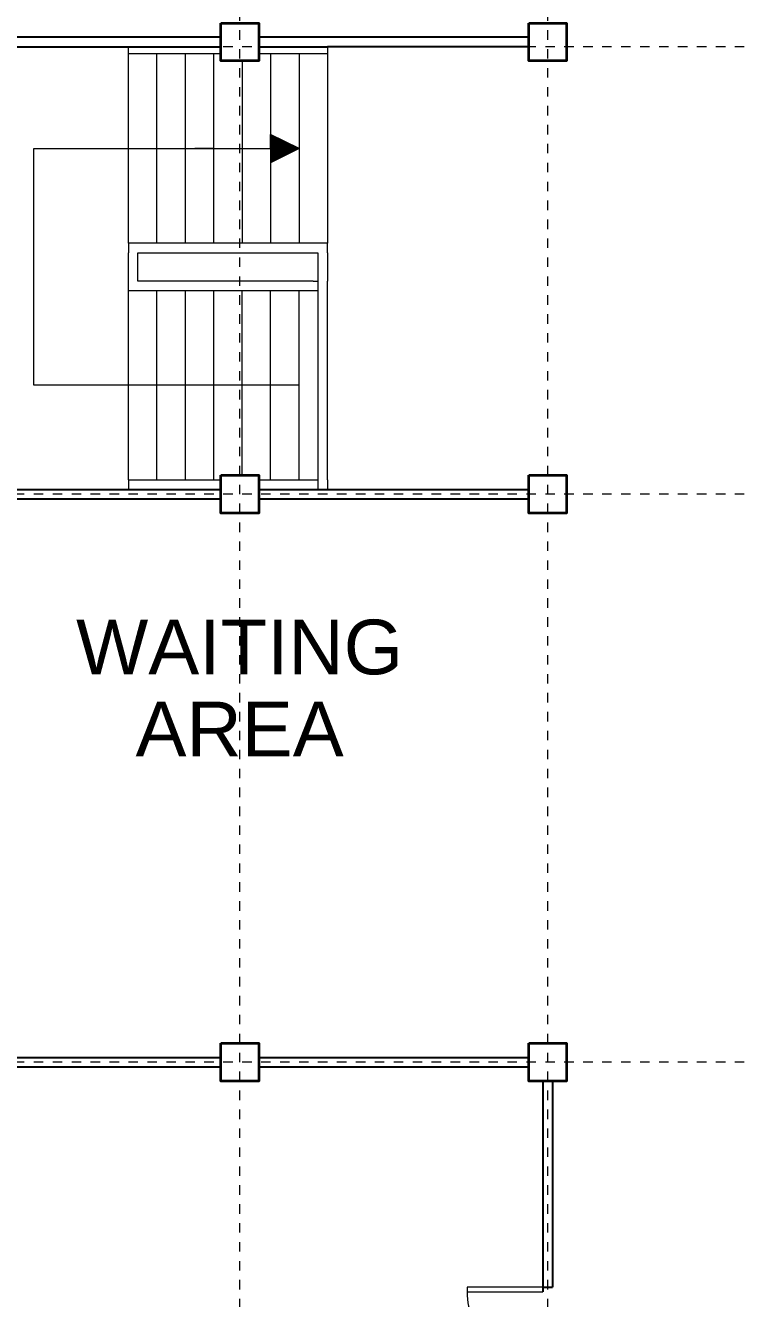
# Model space of a CAD drawing. Header units: millimetres. Extents: x 63005 to 126950, y 36019 to 74749.
# Drawn here: x 63068.06 to 63075.6, y 36134.87 to 36148.31 of the extents above; entities that cross this region are included whole.
import ezdxf

# ---------------------------------------------------------------- set-up
doc = ezdxf.new("R2010")
doc.units = ezdxf.units.MM
doc.header["$LTSCALE"] = 0.04
doc.linetypes.add('PHANTOM', pattern=[2.5, 1.25, -0.25, 0.25, -0.25, 0.25, -0.25])
doc.styles.add('SWISSLT175', font='swissl.ttf', dxfattribs={"height": 0.175})

msp = doc.modelspace()

# ---------------------------------------------------------------- linework, layer by layer
at = {"color": 0, "linetype": 'PHANTOM', "lineweight": 5, "transparency": 33554495}
for p, q in [((63070.327, 36125.164), (63070.327, 36174.339)), ((63073.577, 36125.164), (63073.577, 36174.339)), ((63114.252, 36148.092), (63046.877, 36148.089)), ((63114.252, 36143.367), (63046.877, 36143.364)), ((63114.252, 36137.366), (63046.877, 36137.363))]:
    msp.add_line(p, q, dxfattribs=at)
at = {"color": 4, "linetype": 'ByBlock', "lineweight": 25}
for p, q in [((63070.127, 36148.189), (63067.277, 36148.189)), ((63073.377, 36148.189), (63070.527, 36148.189)), ((63067.277, 36148.089), (63070.127, 36148.089)), ((63070.527, 36148.089), (63071.252, 36148.089)), ((63073.377, 36148.089), (63071.252, 36148.089)), ((63067.277, 36143.414), (63070.127, 36143.414)), ((63070.527, 36143.414), (63073.377, 36143.414)), ((63067.277, 36143.314), (63070.127, 36143.314)), ((63070.527, 36143.314), (63073.377, 36143.314)), ((63067.277, 36137.414), (63070.127, 36137.414)), ((63070.527, 36137.414), (63073.377, 36137.414)), ((63067.277, 36137.314), (63070.127, 36137.314)), ((63070.527, 36137.314), (63073.377, 36137.314)), ((63073.527, 36137.164), (63073.527, 36134.939)), ((63073.627, 36137.164), (63073.627, 36134.989)), ((63073.527, 36134.989), (63073.627, 36134.989))]:
    msp.add_line(p, q, dxfattribs=at)
at = {"color": 0, "linetype": 'ByBlock', "lineweight": 9}
for p, q in [((63069.152, 36148.014), (63069.152, 36148.089)), ((63069.152, 36146.014), (63069.152, 36148.014)), ((63070.127, 36148.014), (63069.152, 36148.014)), ((63069.452, 36146.014), (63069.452, 36148.014)), ((63069.752, 36146.014), (63069.752, 36148.014)), ((63070.052, 36146.014), (63070.052, 36148.014)), ((63071.252, 36148.014), (63070.527, 36148.014)), ((63070.652, 36148.014), (63070.652, 36146.014)), ((63070.952, 36148.014), (63070.952, 36146.014)), ((63071.252, 36148.089), (63071.252, 36148.014)), ((63071.252, 36148.014), (63071.252, 36146.014)), ((63070.352, 36147.939), (63070.352, 36146.014)), ((63070.652, 36147.014), (63070.652, 36147.164)), ((63070.952, 36147.014), (63070.652, 36147.164)), ((63070.662, 36147.014), (63070.662, 36147.159)), ((63070.672, 36147.014), (63070.672, 36147.154)), ((63070.682, 36147.014), (63070.682, 36147.149)), ((63070.692, 36147.014), (63070.692, 36147.144)), ((63070.702, 36147.014), (63070.702, 36147.139)), ((63070.712, 36147.014), (63070.712, 36147.134)), ((63070.722, 36147.014), (63070.722, 36147.129)), ((63070.732, 36147.014), (63070.732, 36147.124)), ((63070.742, 36147.014), (63070.742, 36147.119)), ((63070.752, 36147.014), (63070.752, 36147.114)), ((63070.762, 36147.014), (63070.762, 36147.109)), ((63070.772, 36147.014), (63070.772, 36147.104)), ((63070.782, 36147.014), (63070.782, 36147.099)), ((63070.792, 36147.014), (63070.792, 36147.094)), ((63070.802, 36147.014), (63070.802, 36147.089)), ((63070.812, 36147.014), (63070.812, 36147.084)), ((63070.822, 36147.014), (63070.822, 36147.079)), ((63070.832, 36147.014), (63070.832, 36147.074)), ((63070.842, 36147.014), (63070.842, 36147.069)), ((63070.852, 36147.014), (63070.852, 36147.064)), ((63070.862, 36147.014), (63070.862, 36147.059)), ((63070.872, 36147.014), (63070.872, 36147.054)), ((63070.882, 36147.014), (63070.882, 36147.049)), ((63070.892, 36147.014), (63070.892, 36147.044)), ((63070.902, 36147.014), (63070.902, 36147.039)), ((63070.912, 36147.014), (63070.912, 36147.034)), ((63068.152, 36144.514), (63068.152, 36147.014)), ((63068.152, 36147.014), (63070.652, 36147.014)), ((63070.052, 36147.014), (63069.852, 36147.014)), ((63070.052, 36147.014), (63070.252, 36147.014)), ((63070.652, 36147.014), (63070.952, 36147.014)), ((63070.652, 36147.014), (63070.652, 36146.864)), ((63070.952, 36147.014), (63070.652, 36146.864)), ((63070.662, 36147.014), (63070.662, 36146.869)), ((63070.672, 36147.014), (63070.672, 36146.874)), ((63070.682, 36147.014), (63070.682, 36146.879)), ((63070.692, 36147.014), (63070.692, 36146.884)), ((63070.702, 36147.014), (63070.702, 36146.889)), ((63070.712, 36147.014), (63070.712, 36146.894)), ((63070.722, 36147.014), (63070.722, 36146.899)), ((63070.732, 36147.014), (63070.732, 36146.904)), ((63070.742, 36147.014), (63070.742, 36146.909)), ((63070.752, 36147.014), (63070.752, 36146.914)), ((63070.762, 36147.014), (63070.762, 36146.919)), ((63070.772, 36147.014), (63070.772, 36146.924)), ((63070.782, 36147.014), (63070.782, 36146.929)), ((63070.792, 36147.014), (63070.792, 36146.934)), ((63070.802, 36147.014), (63070.802, 36146.939)), ((63070.812, 36147.014), (63070.812, 36146.944)), ((63070.822, 36147.014), (63070.822, 36146.949)), ((63070.832, 36147.014), (63070.832, 36146.954)), ((63070.842, 36147.014), (63070.842, 36146.959)), ((63070.852, 36147.014), (63070.852, 36146.964)), ((63070.862, 36147.014), (63070.862, 36146.969)), ((63070.872, 36147.014), (63070.872, 36146.974)), ((63070.882, 36147.014), (63070.882, 36146.979)), ((63070.892, 36147.014), (63070.892, 36146.984)), ((63070.902, 36147.014), (63070.902, 36146.989)), ((63070.912, 36147.014), (63070.912, 36146.994)), ((63070.922, 36147.014), (63070.922, 36147.029)), ((63070.922, 36147.014), (63070.922, 36146.999)), ((63070.932, 36147.014), (63070.932, 36147.024)), ((63070.932, 36147.014), (63070.932, 36147.004)), ((63070.942, 36147.014), (63070.942, 36147.019)), ((63070.942, 36147.014), (63070.942, 36147.009)), ((63071.252, 36146.014), (63069.152, 36146.014)), ((63069.152, 36146.014), (63069.152, 36145.914)), ((63071.252, 36145.914), (63071.252, 36146.014)), ((63069.152, 36145.614), (63069.152, 36145.914)), ((63069.252, 36145.614), (63069.252, 36145.914)), ((63069.252, 36145.914), (63071.102, 36145.914)), ((63071.102, 36145.914), (63071.152, 36145.914)), ((63071.152, 36145.914), (63071.152, 36145.614)), ((63071.252, 36145.914), (63071.252, 36145.614)), ((63069.152, 36143.514), (63069.152, 36145.614)), ((63071.102, 36145.614), (63069.252, 36145.614)), ((63071.102, 36145.614), (63071.152, 36145.614)), ((63071.152, 36145.614), (63071.152, 36143.414)), ((63071.252, 36145.514), (63071.252, 36145.614)), ((63069.152, 36145.514), (63071.152, 36145.514)), ((63069.452, 36143.514), (63069.452, 36145.514)), ((63069.752, 36143.514), (63069.752, 36145.514)), ((63070.052, 36143.514), (63070.052, 36145.514)), ((63070.352, 36143.564), (63070.352, 36145.514)), ((63070.652, 36143.514), (63070.652, 36145.514)), ((63070.952, 36143.514), (63070.952, 36145.514)), ((63071.252, 36143.514), (63071.252, 36145.514)), ((63069.152, 36144.514), (63068.152, 36144.514)), ((63070.952, 36144.514), (63069.152, 36144.514)), ((63069.152, 36143.514), (63069.152, 36143.414)), ((63069.152, 36143.514), (63070.127, 36143.514)), ((63070.527, 36143.514), (63071.152, 36143.514)), ((63071.252, 36143.514), (63071.252, 36143.414))]:
    msp.add_line(p, q, dxfattribs=at)
at = {"color": 4, "linetype": 'ByBlock', "lineweight": 35}
for points in [[(63070.127, 36148.339), (63070.527, 36148.339), (63070.527, 36147.939), (63070.127, 36147.939)], [(63073.377, 36148.339), (63073.777, 36148.339), (63073.777, 36147.939), (63073.377, 36147.939)], [(63070.127, 36143.564), (63070.527, 36143.564), (63070.527, 36143.164), (63070.127, 36143.164)], [(63073.377, 36143.564), (63073.777, 36143.564), (63073.777, 36143.164), (63073.377, 36143.164)], [(63070.127, 36137.564), (63070.527, 36137.564), (63070.527, 36137.164), (63070.127, 36137.164)], [(63073.377, 36137.564), (63073.777, 36137.564), (63073.777, 36137.164), (63073.377, 36137.164)]]:
    msp.add_lwpolyline(points, close=True, dxfattribs=at)
at = {"color": 1, "lineweight": 13, "ltscale": 0.03}
msp.add_lwpolyline([(63073.527, 36134.939), (63073.527, 36134.989), (63072.727, 36134.989), (63072.727, 36134.939)], close=True, dxfattribs=at)
msp.add_arc((63073.478, 36134.939), 0.752, 180, 273.6952, dxfattribs=at)

# ---------------------------------------------------------------- texts
at = {"color": 0, "lineweight": -2, "ltscale": 0.4, "insert": (63070.325, 36141.316), "char_height": 0.57785, "attachment_point": 5, "line_spacing_factor": 0.9, "style": 'SWISSLT175'}
msp.add_mtext('WAITING^JAREA', dxfattribs=at)

doc.saveas('drawing.dxf')
